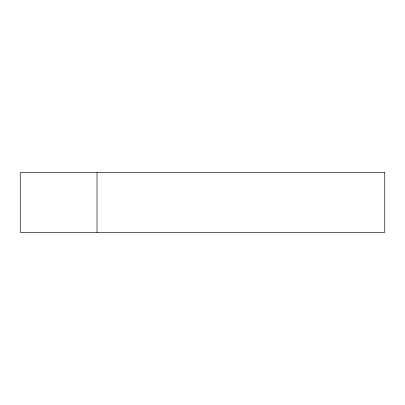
<?xml version="1.0" encoding="UTF-8"?>
<svg xmlns="http://www.w3.org/2000/svg" width="405" height="405" viewBox="0 0 405 405"><rect width="100%" height="100%" fill="white"/><g stroke="black" fill="none" stroke-linecap="round" stroke-linejoin="round"><path stroke-width="0.61" d="M97.028 172.616L97.028 232.384M384.75 172.616L20.25 172.616L20.25 232.384L384.75 232.384L384.75 172.616"/></g></svg>
